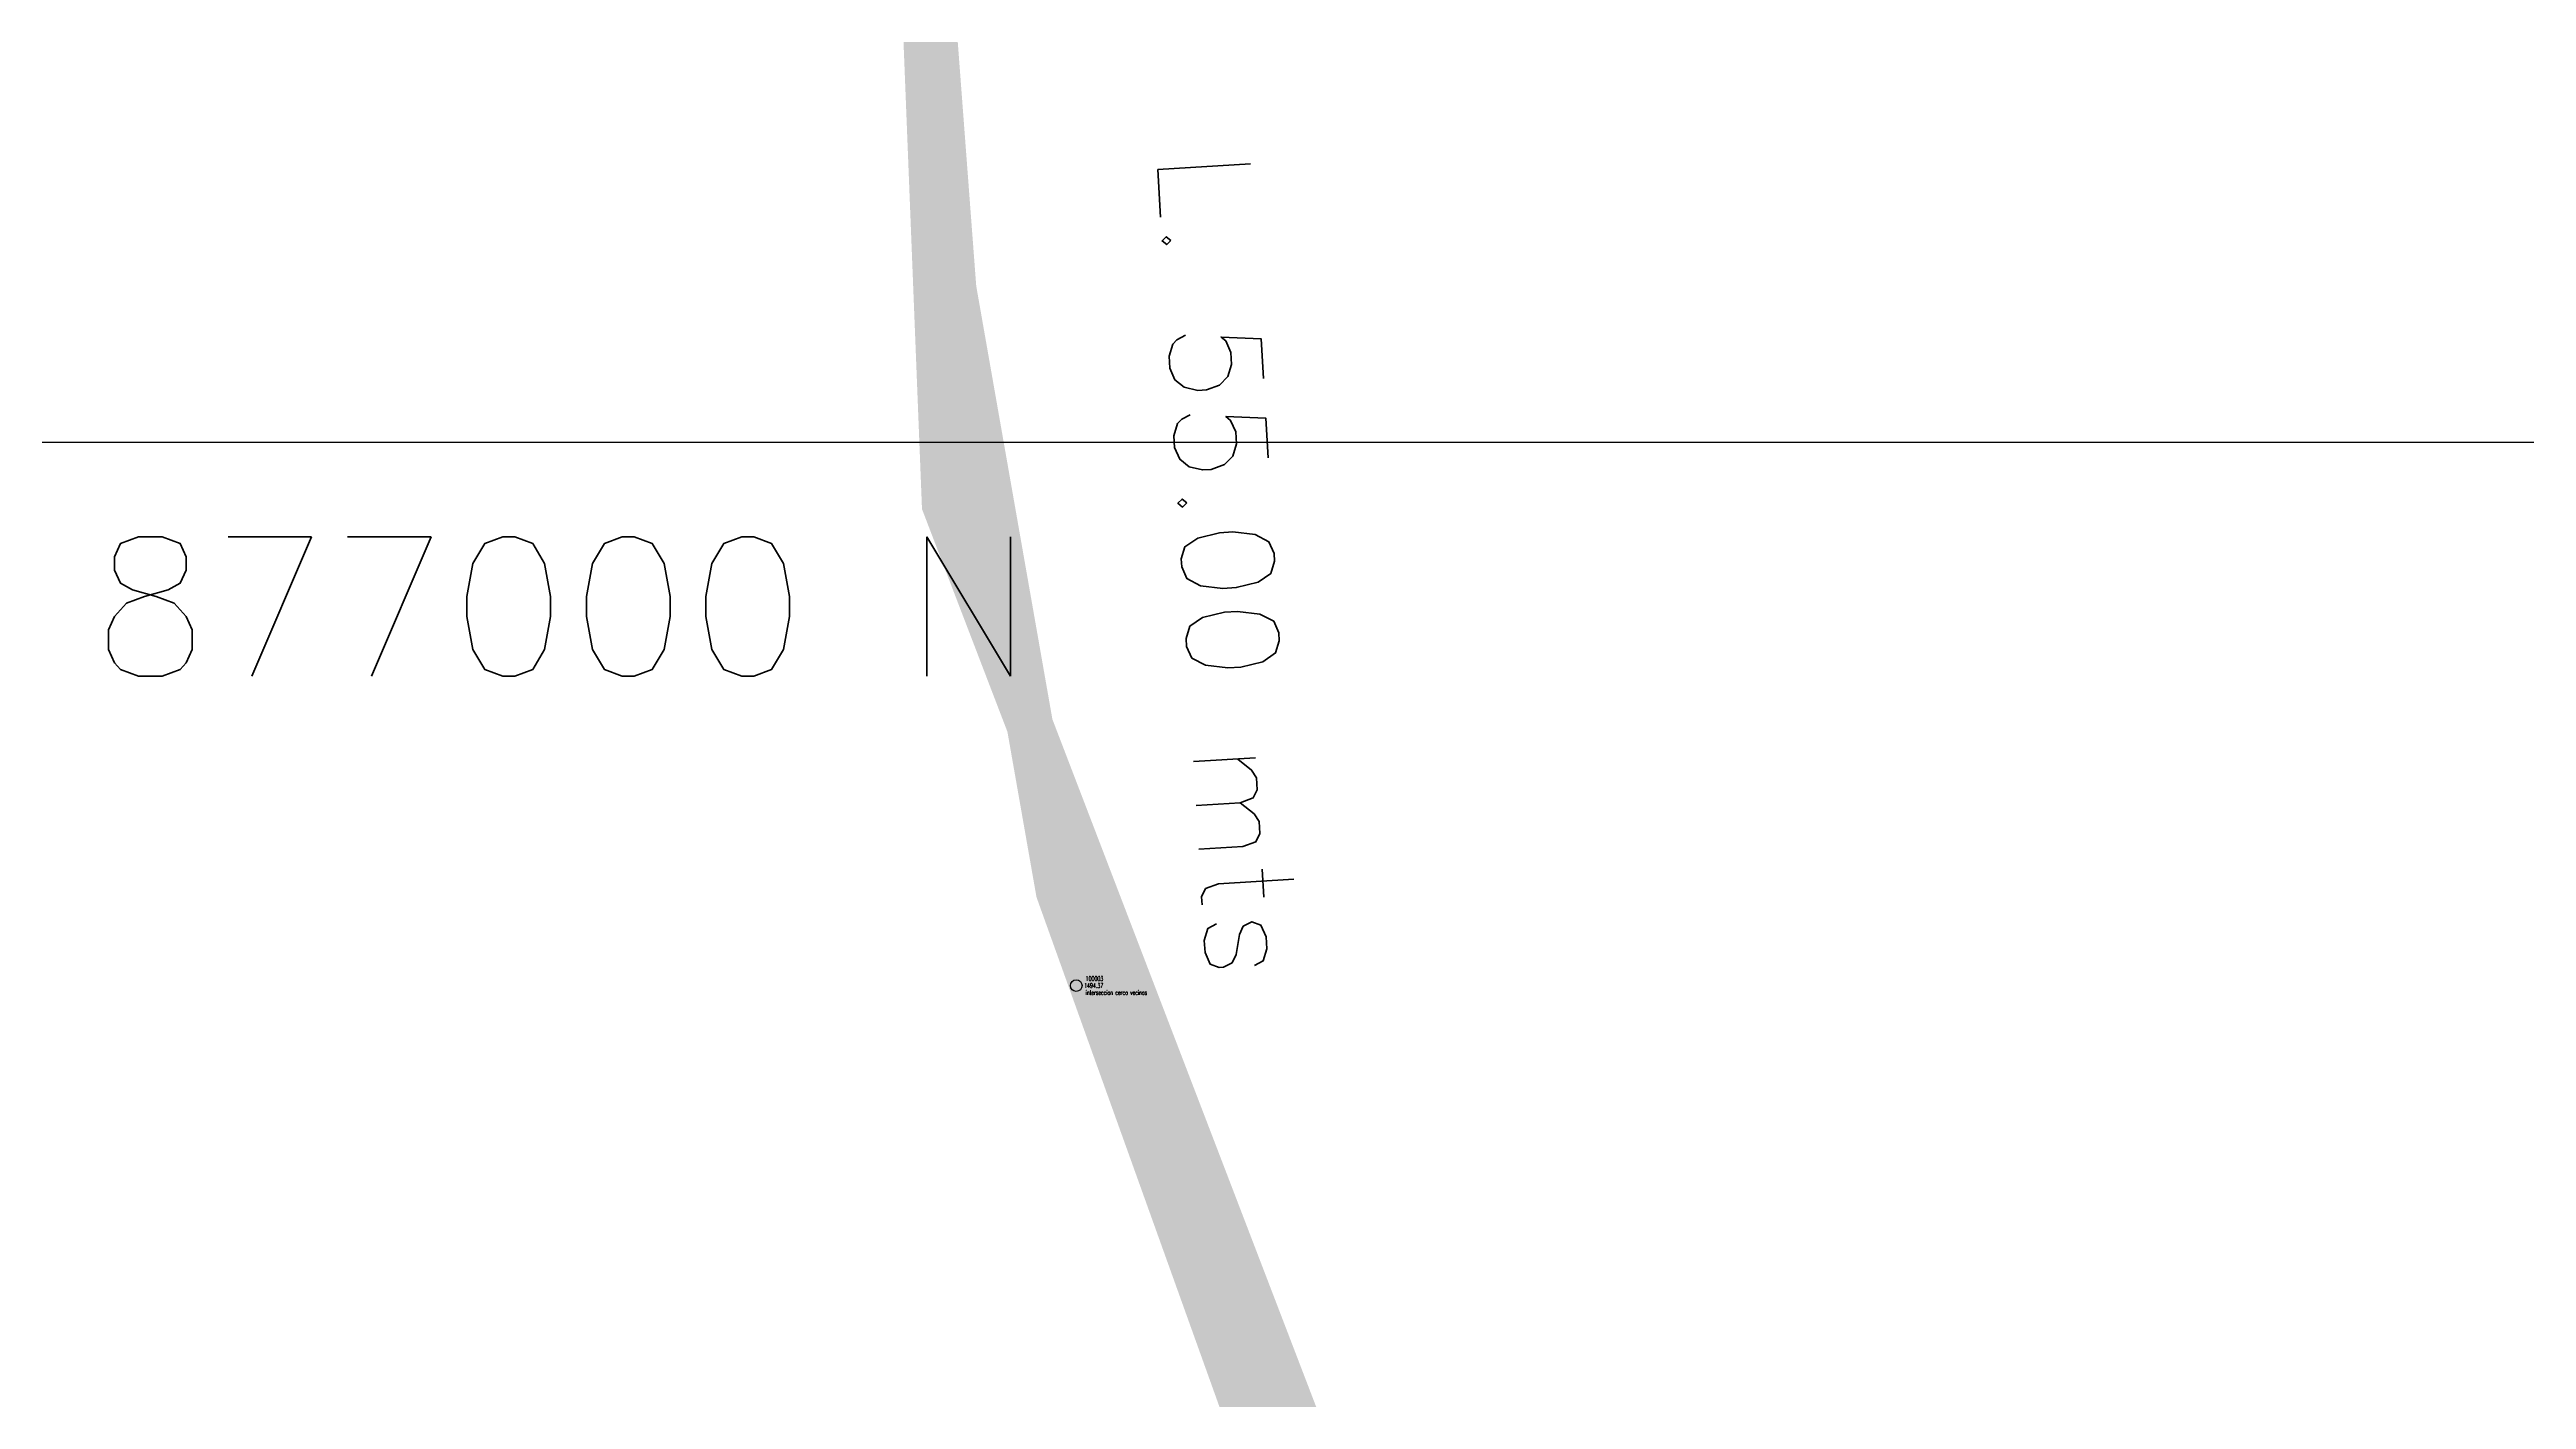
# Model space of a CAD drawing. Header units: metres. Extents: x 1097506 to 1098717, y 876450 to 877447.
# Drawn here: x 1097701.3 to 1097754.6, y 876979.4 to 877008.5 of the extents above; entities that cross this region are included whole.
import ezdxf

# ---------------------------------------------------------------- set-up
doc = ezdxf.new("R2010")
doc.units = ezdxf.units.M
doc.linetypes.add('DASHED2', pattern=[0.375, 0.25, -0.125])
for name, color, linetype in [('area', 6, 'Continuous'), ('COORD_LIN', 8, 'Continuous'), ('COORD_TXT', 8, 'Continuous'), ('Puntos', 7, 'Continuous'), ('RECTIFIED_296', 7, 'Continuous'), ('Texto', 7, 'Continuous')]:
    doc.layers.add(name, color=color, linetype=linetype)
doc.styles.get("Standard").update_dxf_attribs({"font": 'simplex.shx', "width": 0.6})
doc.styles.add('Textos 1', font='simplex.shx', dxfattribs={"height": 2})

msp = doc.modelspace()

# ---------------------------------------------------------------- linework, layer by layer
at = {"layer": 'area', "color": 3, "linetype": 'DASHED2', "ltscale": 20, "const_width": 1, "elevation": 1569.486, "flags": 128}
msp.add_lwpolyline([(1098078.389, 877256.167), (1098170.441, 877207.768), (1098146.691, 877127.247), (1098134.479, 877064.423), (1098085.622, 877065.031), (1097920.236, 877125.226), (1097903.868, 877107.674), (1097888.325, 877095.088), (1097866.517, 877062.755), (1097845.312, 877004.494), (1097843.637, 876972.539), (1097836.8, 876952.682), (1097812.929, 876897.165), (1097757.071, 876906.012), (1097737.623, 876955.575), (1097729.91, 876971.069), (1097722.995, 876990.336), (1097720.716, 877003.302), (1097718.895, 877027.367), (1097720.823, 877056.049), (1097723.664, 877070.16), (1097726.398, 877081.286), (1097727.981, 877100.559), (1097723.99, 877136.607), (1097720.673, 877155.075), (1097745.001, 877199.948), (1097756.144, 877206.643), (1097781.008, 877214.245), (1097805.628, 877218.586), (1097913.29, 877249.457), (1097976.205, 877280.143), (1098031.743, 877218.462), (1098078.389, 877256.167)], close=True, dxfattribs=at)
at = {"layer": 'COORD_LIN'}
msp.add_line((1097624.476, 877000), (1098201.969, 877000), dxfattribs=at)
at = {"layer": 'Puntos'}
msp.add_circle((1097723.365, 876988.304, 1494.369), 0.125, dxfattribs=at)
at = {"layer": 'RECTIFIED_296', "color": 6, "const_width": 1}
msp.add_lwpolyline([(1097810.251, 876898.446), (1097756.595, 876904.671), (1097720.542, 876998.663), (1097718.06, 877061.408), (1097729.748, 877081.876), (1097734.851, 877103.728), (1097720.727, 877154.648), (1097745.636, 877200.71), (1097774.31, 877210.464), (1097919.289, 877249.488)], dxfattribs=at)

# ---------------------------------------------------------------- texts
at = {"layer": 'COORD_TXT', "color": 7, "true_color": 0xf0f0f0, "style": 'Textos 1'}
msp.add_text('877000 N', height=3, dxfattribs=at).set_placement((1097702.153, 876994.964))
at = {"layer": 'Puntos', "char_height": 0.1}
for s, insert, attachment_point in [('interseccion cerco vecinos', (1097723.569, 876988.204, 1494.369), 1), ('100003', (1097723.569, 876988.404, 1494.369), 7), ('1494.37', (1097723.74, 876988.304, 1494.369), 5)]:
    msp.add_mtext(s, dxfattribs=dict(at, insert=insert, attachment_point=attachment_point))
at = {"layer": 'Texto', "color": 7, "true_color": 0xf0f0f0}
msp.add_text('L. 55.00 mts', height=2, rotation=273.4513, dxfattribs=at).set_placement((1097725.099, 877006.215, 1421.201))

doc.saveas('drawing.dxf')
